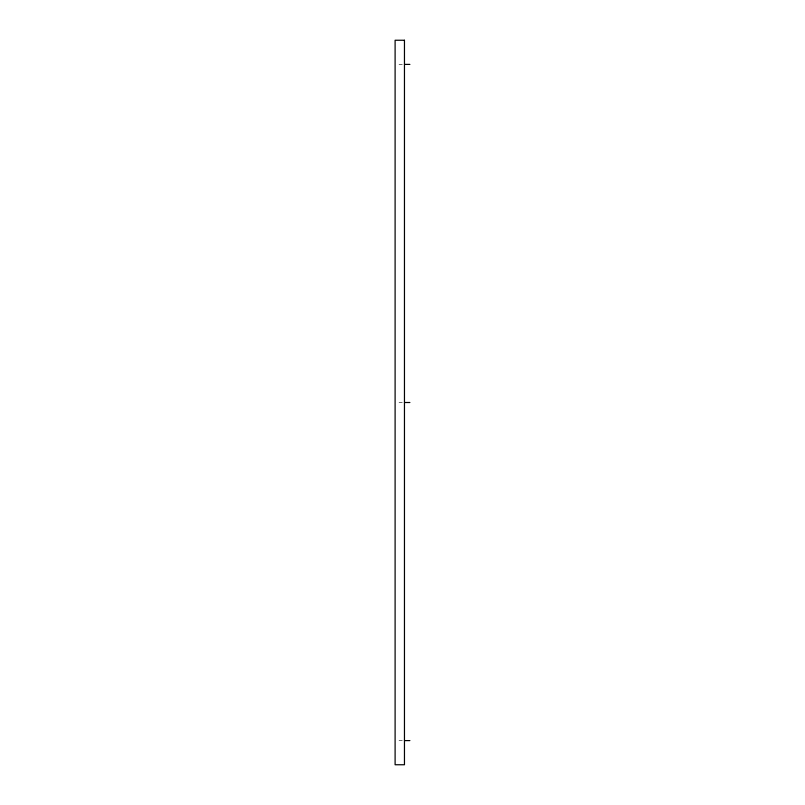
<?xml version="1.0" encoding="UTF-8"?>
<svg xmlns="http://www.w3.org/2000/svg" width="805" height="805" viewBox="0 0 805 805"><rect width="100%" height="100%" fill="white"/><g stroke="black" fill="none" stroke-linecap="round" stroke-linejoin="round"><path stroke-width="0.6" stroke-dasharray="4.03 3.02" d="M399.028 64.4L402.289 64.4M399.028 402.5L402.289 402.5M399.028 740.6L402.289 740.6"/><path stroke-width="1.21" d="M404.462 64.4L409.896 64.4M404.462 402.5L409.896 402.5M404.462 740.6L409.896 740.6M404.462 40.25L395.104 40.25L395.104 764.75L404.462 764.75L404.462 40.25"/></g></svg>
